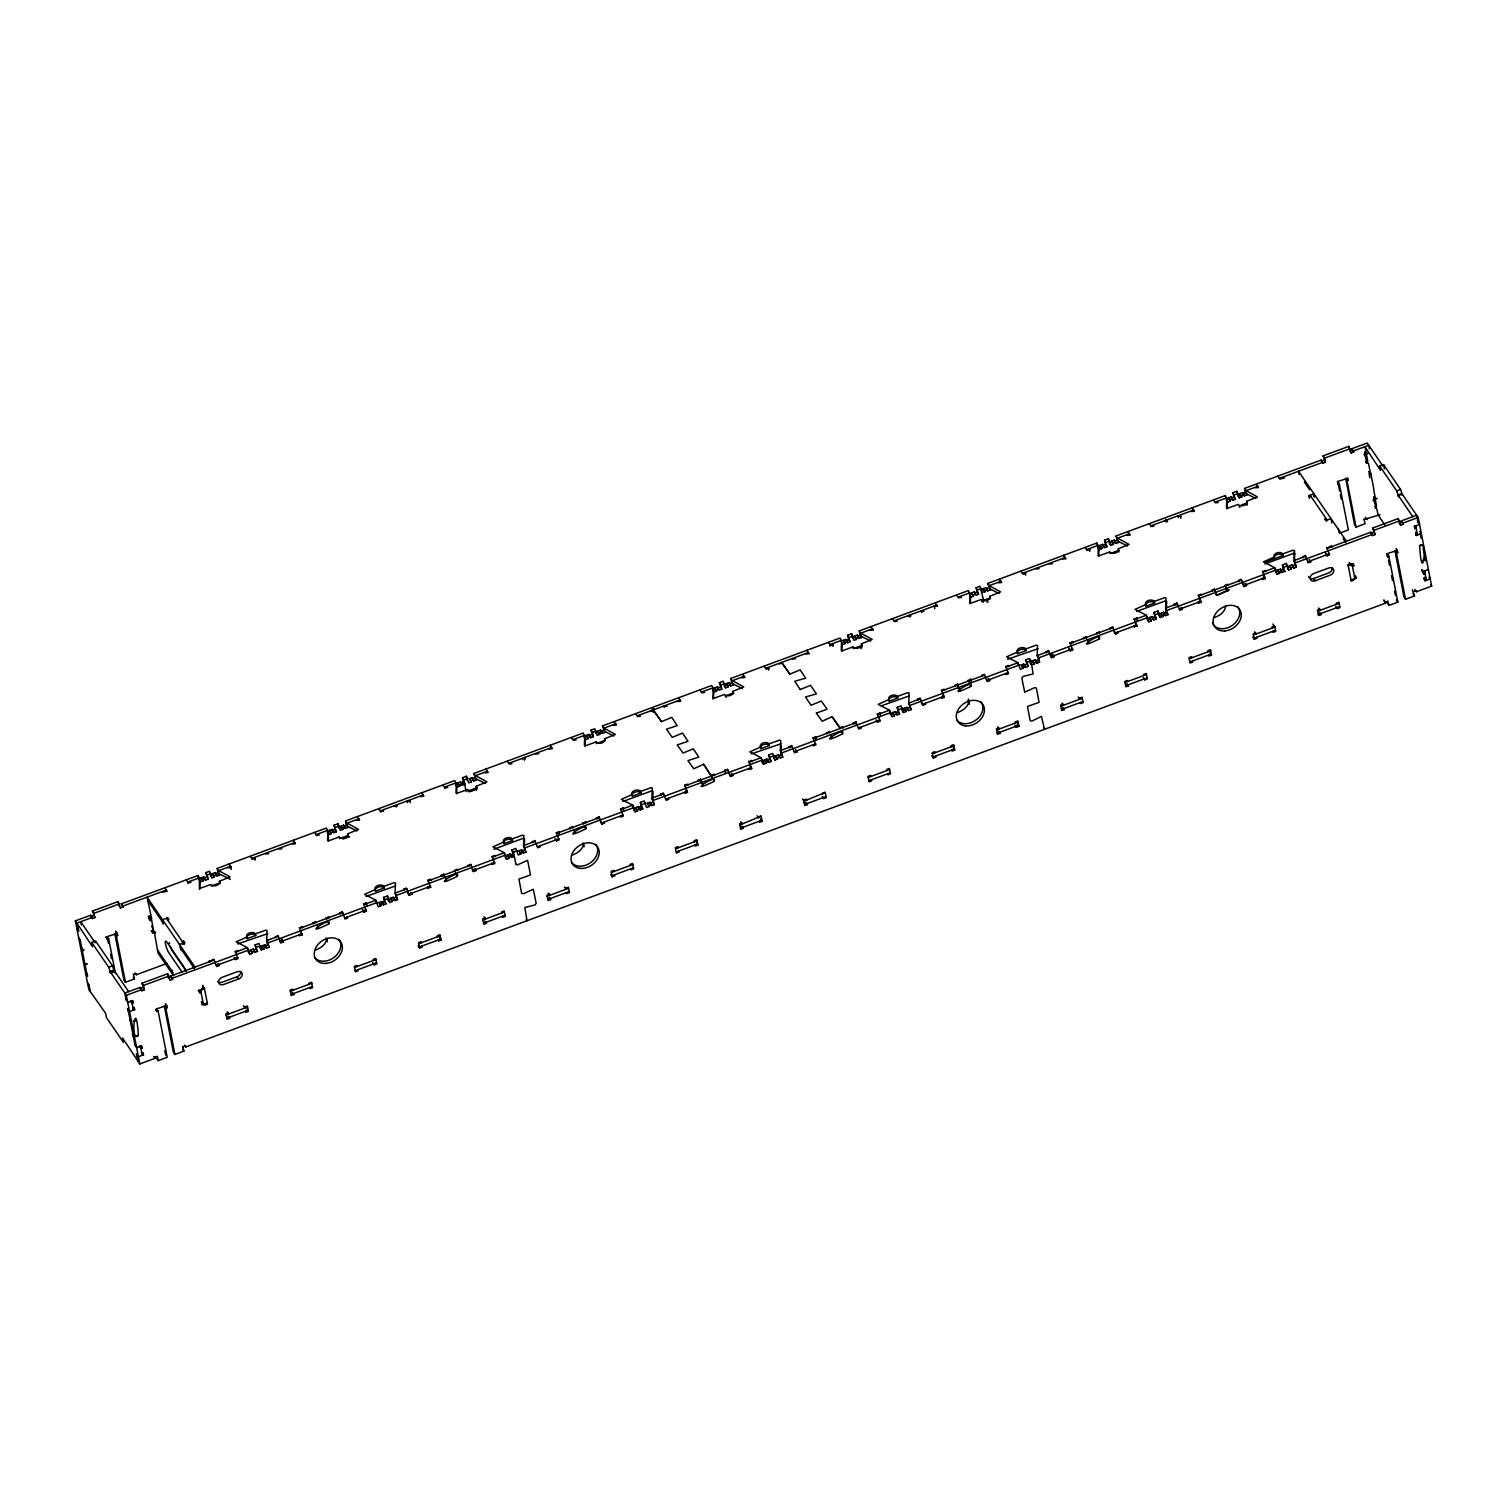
<?xml version="1.0" encoding="UTF-8"?>
<svg xmlns="http://www.w3.org/2000/svg" width="1507" height="1507" viewBox="0 0 1507 1507"><rect width="100%" height="100%" fill="white"/><g stroke="black" fill="none" stroke-linecap="round" stroke-linejoin="round"><path stroke-width="1.5" d="M138.343 1035.422C129.753 1044.596 135.781 992.661 138.343 1035.422L136.421 1036.138M524.342 760.225L524.832 757.418L525.453 758.718M1419.651 545.986C1428.222 536.812 1422.212 588.747 1419.651 545.986L1421.195 544.724M199.357 889.13L199.508 877.752L197.982 875.529L121.37 903.861L123.103 907.176L120.277 907.76M199.753 889.13L200.148 881.011M267.342 943.834L267.53 939.935M328.187 841.32L328.564 833.503M456.602 793.812L456.979 786.014M524.455 842.978L524.511 838.683L522.759 838.476L493.882 849.27M585.017 746.323L585.394 738.505M652.588 801.328L653.058 791.589L651.853 790.836L622.843 801.46M713.018 699.154L713.169 687.757L711.643 685.534L602.48 725.903L604.872 732.477L602.291 733.419L600.558 730.104L597.996 731.065L599.729 734.38L597.168 735.322L594.775 728.748L590.932 730.179L593.306 736.753L590.744 737.695L588.992 734.38L586.43 735.322L588.182 738.656L585.601 739.598L584.076 737.356L586.637 736.414M713.451 698.325L713.809 691.016M781.003 753.839L781.38 746.04M841.848 651.325L842.225 643.527M970.244 603.817L970.64 596.019M1098.66 556.328L1099.055 548.529M1166.248 611.352L1166.719 601.594L1165.495 600.86L1136.504 611.465M1227.075 508.82L1227.47 501.021M1294.343 550.451L1294.023 560.604L1296.397 567.159L1293.835 568.12L1292.083 564.805L1289.521 565.747L1291.254 569.062L1288.692 570.023L1287.166 567.781L1289.728 566.839M1294.664 563.844L1294.494 550.846M526.207 919.628L526.979 920.739L524.85 907.478L534.91 904.991L536.191 903.371L533.29 889.243L523.287 893.783L521.592 893.255L518.935 879.071L530.483 874.964L527.62 860.346L517.071 865.056L515.526 863.794M1043.711 728.201L1044.483 729.331L1041.469 716.39L1031.862 721.175L1030.148 720.647L1027.491 706.463L1039.058 702.356L1036.402 688.153L1034.706 687.625L1024.703 692.165L1021.803 678.056L1023.083 676.436L1033.124 673.93L1031.014 660.669L1029.488 658.446L1025.627 659.859L1028.019 666.433L1025.438 667.394L1023.705 664.06L1021.143 665.02L1022.876 668.336L1020.314 669.278L1017.922 662.722L1006.638 656.864L1017.338 652.06A4.653 2.863 -11.1 0 1 1019.919 647.991A4.653 2.863 -11.1 0 1 1025.89 648.895L1036.439 645.09M396.096 807.036L396.416 804.926L397.038 806.207M652.927 712.039L653.247 709.929L661.46 721.627L671.764 717.37L677.227 725.658L666.433 729.181L672.235 737.356L682.52 733.08L688.002 741.369L677.208 744.891L683.01 753.067L693.295 748.809L698.758 757.079L687.964 760.621L693.766 768.777L703.656 764.219L711.681 776.802M909.757 617.041L910.077 614.931L910.68 616.212M1166.588 522.062L1166.908 519.934L1167.511 521.234M1370.654 472.821L1373.781 488.795M1007.524 659.275L1038.153 648.688M328.809 923.904C333.405 914.674 297.727 939.125 328.809 923.904L328.488 922.265M457.224 876.396C461.82 867.184 426.142 891.635 457.224 876.396L455.754 873.099M585.62 828.907C590.235 819.676 554.557 844.127 585.62 828.907L585.319 827.268M714.035 781.398C718.651 772.187 682.972 796.638 714.035 781.398L713.715 779.778M842.451 733.909C847.066 724.679 811.388 749.149 842.451 733.909L842.13 732.289M970.866 686.401C975.481 677.189 939.803 701.64 970.866 686.401L969.397 683.104M1099.281 638.911C1103.896 629.681 1068.218 654.151 1099.281 638.911L1098.961 637.291M469.864 791.778L477.229 787.878M154.543 1056.859L154.995 1058.328L139.812 1063.942L122.594 1038.059L123.442 1042.392L106.451 1017.583L105.603 1013.25L88.819 989.534L75.35 920.89L90.552 915.258L92.285 918.573L94.847 917.631L92.473 911.057L118.149 901.563L120.541 908.137M1322.656 463.026L1325.482 462.442L1323.108 455.868L1348.784 446.373L1351.176 452.948L1353.738 451.987L1352.005 448.672L1367.188 443.058L1383.162 466.379M92.473 911.057L93.999 913.299L119.693 903.786M1323.108 455.868L1324.634 458.109L1350.329 448.615M204.217 878.336L205.498 880.182L208.06 879.24L205.687 872.666L209.548 871.253L211.922 877.809L214.484 876.867L212.751 873.551L215.313 872.591L217.065 875.925L219.626 874.964L217.253 868.39L326.397 828.021L328.771 834.595L331.352 833.635L329.6 830.319L332.18 829.377L333.914 832.693L336.475 831.751L334.102 825.177L337.964 823.745L340.337 830.319L342.899 829.377L341.166 826.043L343.728 825.101L345.48 828.417L348.042 827.475L345.668 820.901L454.813 780.532L457.186 787.087L459.767 786.145L458.015 782.83L460.596 781.888L462.329 785.204L464.891 784.243L463.365 782.02L460.803 782.962L460.596 781.888M463.723 783.81L462.517 777.669L466.36 776.256L468.752 782.811L471.314 781.869L469.581 778.554L472.143 777.612L473.895 780.927L476.457 779.967L474.083 773.411L583.228 733.024L585.601 739.598M715.053 688.925L712.491 689.867L714.017 692.109L716.597 691.148L714.845 687.832L717.407 686.891L719.159 690.206L721.721 689.245L719.348 682.69L723.19 681.258L725.583 687.832L728.145 686.872L726.412 683.556L728.974 682.614L730.707 685.93L733.287 684.969L730.895 678.414L840.058 638.026L842.432 644.6L844.994 643.659L843.261 640.343L845.823 639.382L847.574 642.698L850.136 641.756L847.763 635.182L851.606 633.75L853.998 640.324L856.56 639.382L854.808 636.067L857.389 635.106L859.122 638.422L861.703 637.48L859.31 630.906L968.474 590.537L970.847 597.111L973.409 596.15L971.676 592.835L974.238 591.893L975.99 595.208L978.552 594.248L976.178 587.692L980.021 586.261L983.581 600.2M981.905 592.081L984.975 591.874L983.223 588.559L985.804 587.617L987.537 590.932L990.118 589.972L987.725 583.416L1096.889 543.029L1099.262 549.603L1101.824 548.661L1100.091 545.346L1102.653 544.385L1104.405 547.7L1106.967 546.758L1104.593 540.184L1108.436 538.771L1110.81 545.327L1113.39 544.385L1111.639 541.07L1114.219 540.109L1115.952 543.424L1118.533 542.482L1116.141 535.908L1225.304 495.539L1227.678 502.114L1230.239 501.153L1228.506 497.837L1231.068 496.896L1232.82 500.211L1235.382 499.25L1233.009 492.695L1236.851 491.263L1239.225 497.837L1241.806 496.877L1240.054 493.561L1242.635 492.619L1244.368 495.935L1246.929 494.974L1244.556 488.419L1321.187 460.068L1322.92 463.384M90.759 916.35L93.321 915.389M1321.187 460.068L1321.394 461.161L1323.956 460.2M1353.738 451.987L1352.212 449.764L1349.65 450.706L1351.176 452.948M652.041 709.326L653.812 708.667M92.285 918.573L92.078 917.499L76.876 923.113L78.289 930.346M121.37 903.861L122.896 906.103L166.335 890.034M205.687 872.666L207.213 874.908L211.074 873.476M294.75 842.526L251.952 858.368L252.159 859.442M335.628 827.4L339.489 825.987M358.967 818.772L347.194 823.123L358.515 829.396L347.797 833.785A4.653 2.863 -11.1 0 1 345.216 837.854A4.653 2.863 -11.1 0 1 339.226 836.969L328.677 840.755M423.166 795.037L380.367 810.86L380.574 811.953M462.517 777.669L464.043 779.91L467.905 778.479M487.383 771.283L475.609 775.634L486.931 781.907L476.193 786.296A4.653 2.863 -11.1 0 1 473.612 790.365A4.653 2.863 -11.1 0 1 467.641 789.461L457.092 793.247M508.782 763.371L551.581 747.529M572.98 739.617L584.754 735.265L584.415 745.419M590.932 730.179L592.458 732.421L596.32 730.989M615.798 723.774L604.024 728.145L602.48 725.903M637.197 715.863L679.996 700.039M701.395 692.109L713.169 687.757L714.017 692.109M719.348 682.69L720.873 684.913L724.735 683.481M744.194 676.285L732.44 680.637L743.761 686.909L733.024 691.299A4.653 2.863 -11.1 0 1 730.443 695.367A4.653 2.863 -11.1 0 1 724.471 694.463L713.904 698.268M765.613 668.373L808.411 652.531M849.289 637.423L853.132 635.992M872.61 628.796L860.855 633.147L872.176 639.42L861.439 643.809A4.653 2.863 -11.1 0 1 858.858 647.859A4.653 2.863 -11.1 0 1 852.887 646.974L842.319 650.76M894.028 620.865L936.827 605.042M958.226 597.13L969.999 592.76L969.66 602.913M977.704 589.915L981.547 588.502M1001.025 581.288L989.251 585.639L987.725 583.416M1022.424 573.376L1065.242 557.533M1086.641 549.622L1098.415 545.27L1098.076 555.424M1106.119 542.426L1109.962 540.994M1129.44 533.798L1117.667 538.15L1129.007 544.423L1118.269 548.812A4.653 2.863 -11.1 0 1 1115.689 552.862A4.653 2.863 -11.1 0 1 1109.717 551.976L1099.149 555.763M1150.839 525.868L1193.657 510.044M1215.056 502.132L1226.83 497.781L1226.491 507.934M1234.534 494.918L1238.377 493.505M1257.855 486.29L1246.082 490.642L1257.422 496.914L1246.685 501.304A4.653 2.863 -11.1 0 1 1244.104 505.372A4.653 2.863 -11.1 0 1 1238.132 504.468L1227.565 508.273M1279.255 478.378L1322.713 462.31M1353.531 450.913L1368.714 445.281L1369.43 448.898M200.111 881.727L202.936 881.143L201.184 877.827L203.765 876.867L205.498 880.182M161.739 892.314L166.976 891.428M186.209 879.881L188.262 882.857L190.918 882.443M228.084 867.768L231.155 867.561M250.539 856.786L252.46 859.103L255.135 858.689M265.533 853.923L268.623 853.716M278.814 849.006L281.884 848.799M292.301 844.014L295.372 843.807M314.624 832.373L316.658 835.349L319.333 834.953M356.5 820.279L359.57 820.072M378.954 809.278L380.875 811.614L383.55 811.199M393.949 806.415L396.925 805.661M407.436 802.591L407.116 800.971L410.3 801.31M420.698 796.525L423.787 796.318M443.171 785.524L445.074 787.86L447.749 787.445M484.915 772.771L487.985 772.564M507.256 761.129L509.291 764.106L511.966 763.71M522.364 758.925L525.34 758.172M535.644 754.009L538.715 753.801M549.113 749.017L552.202 748.809M571.586 738.034L573.489 740.351L576.164 739.956M613.33 725.281L616.401 725.074M635.653 713.64L637.706 716.616L640.381 716.202M650.779 711.417L653.755 710.682L661.46 721.646M664.267 707.593L663.947 705.973L667.13 706.312M677.528 701.527L680.618 701.32M699.87 689.886L701.904 692.862L704.579 692.448M741.745 677.773L744.816 677.566M764.068 666.132L766.121 669.108L768.796 668.712M779.194 663.928L782.171 663.174L789.875 674.138L800.179 669.88L805.642 678.15L794.773 681.277L800.236 689.547M792.456 659.011L795.545 658.804M805.944 654.019L809.033 653.831M828.285 642.396L830.319 645.373L832.994 644.958M870.161 630.284L873.231 630.077M892.483 618.642L894.536 621.619L897.211 621.204M907.61 616.42L910.586 615.685M921.813 612.596L920.777 610.975L923.961 611.315M934.792 608.696L934.265 605.984L937.448 606.323M956.832 595.548L958.735 597.865L961.409 597.45M998.576 582.776L1001.646 582.569M1020.898 571.134L1022.952 574.11L1025.627 573.715M1036.025 568.93L1039.095 568.723M1049.286 564.014L1052.376 563.806M1062.774 559.04L1065.845 558.833M1085.115 547.399L1087.15 550.375L1089.825 549.961M1126.991 535.286L1130.062 535.079M1149.314 523.645L1151.348 526.621L1154.023 526.207M1164.44 521.422L1167.416 520.687M1178.644 517.598L1177.607 515.978L1180.791 516.317M1191.189 511.532L1194.26 511.325M1213.644 500.55L1215.565 502.867L1218.24 502.471M1255.388 487.778L1258.477 487.571M1277.729 476.137L1279.763 479.113L1284.586 477.926M206.534 877.017L203.972 877.959L203.765 876.867M214.484 876.867L212.958 874.625L210.396 875.586L211.922 877.809M215.313 872.591L215.52 873.683L218.101 872.741L219.626 874.964M327.245 832.354L329.826 831.412L331.352 833.635M332.18 829.377L332.388 830.451L334.95 829.509L336.475 831.751M342.899 829.377L341.373 827.136L338.811 828.078L337.964 823.745M343.728 825.101L343.935 826.194L346.516 825.233L348.042 827.475M455.66 784.864L458.222 783.904L459.767 786.145M472.143 777.612L472.35 778.686L474.931 777.744L476.457 779.967M589.218 735.473L591.78 734.512M595.642 733.099L598.204 732.138M600.766 731.196L603.346 730.236M720.195 687.022L717.633 687.964L717.407 686.891M728.145 686.872L726.619 684.649L724.057 685.591L725.583 687.832M728.974 682.614L729.181 683.688L731.762 682.746L733.287 684.969M845.823 639.382L846.049 640.475L848.611 639.514L850.136 641.756M856.56 639.382L855.034 637.141L852.453 638.101L851.606 633.75M861.703 637.48L860.158 635.238L857.596 636.199L857.389 635.106M969.321 594.869L971.883 593.928L973.409 596.15M978.552 594.248L977.026 592.025L974.464 592.967L974.238 591.893M981.509 590.367L983.449 589.651M986.011 588.691L988.573 587.749M1101.824 548.661L1100.298 546.419L1097.736 547.38L1099.262 549.603M1102.653 544.385L1102.86 545.477L1105.441 544.517L1106.967 546.758M1113.39 544.385L1111.865 542.143L1109.284 543.104L1110.81 545.327M1114.219 540.109L1114.427 541.201L1116.988 540.241L1118.533 542.482M1230.239 501.153L1228.714 498.93L1226.152 499.872L1227.678 502.114M1231.068 496.896L1231.276 497.969L1233.856 497.027L1235.382 499.25M1241.806 496.877L1240.28 494.654L1237.699 495.596L1239.225 497.837M1242.635 492.619L1242.842 493.693L1245.404 492.751L1246.929 494.974M201.184 877.827L202.729 880.05L205.291 879.108M214.277 875.774L216.838 874.832M331.126 832.561L333.706 831.6M342.692 828.285L345.254 827.343M459.541 785.053L462.122 784.111M471.107 780.796L473.669 779.835M586.43 735.322L587.956 737.563L590.537 736.622L590.744 737.695M597.996 731.065L599.522 733.287L602.084 732.345L602.291 733.419M714.845 687.832L716.371 690.074L718.952 689.113M727.938 685.798L730.499 684.837M844.787 642.566L847.367 641.624M856.353 638.29L858.915 637.348M973.202 595.077L975.764 594.116M983.223 588.559L984.768 590.801L987.33 589.84L987.537 590.932M1101.617 547.568L1104.179 546.627M1113.183 543.292L1115.745 542.35M1230.032 500.079L1232.594 499.118M1241.58 495.803L1244.16 494.842M1364.212 454.229L1366.717 456.112L1367.64 460.803L1366.096 460.916M1368.431 453.155L1364.739 454.04M1366.717 456.112L1365.436 456.583L1364.155 454.718M200.261 888.245L210.81 884.458A4.653 2.863 -11.1 0 0 216.801 885.363A4.653 2.863 -11.1 0 0 219.382 881.294L230.1 876.904L218.779 870.632L230.552 866.28L231.193 869.52M585.488 745.758L596.056 741.971A4.653 2.863 -11.1 0 0 602.028 742.857A4.653 2.863 -11.1 0 0 604.608 738.807L615.346 734.399L604.024 728.145L604.872 732.477M970.734 603.271L981.302 599.466A4.653 2.863 -11.1 0 0 987.273 600.37A4.653 2.863 -11.1 0 0 989.854 596.301L1000.591 591.912L989.251 585.639L990.118 589.972M211.131 886.078L219.702 882.914L219.382 881.294M347.797 833.785L348.098 835.424L339.546 838.589L339.226 836.969M476.193 786.296L476.513 787.916L467.961 791.081A4.653 2.863 -11.1 0 0 468.62 791.721M725.413 695.857L733.344 692.919L733.024 691.299M861.439 643.809L861.759 645.429L853.207 648.594L852.887 646.974M989.854 596.301L990.174 597.921L981.622 601.105A4.653 2.863 -11.1 0 0 983.223 602.178M1118.269 548.812L1118.59 550.432L1110.037 553.596L1109.717 551.976M1241.297 505.052L1247.005 502.942L1246.685 501.304M343.05 839.022L349.586 836.611M148.345 916.162L148.76 918.328L150.041 917.857L151.585 920.099L153.563 930.215L152.282 930.686L152.697 932.852L155.278 931.91L155.485 932.984M91.701 942.44L95.563 941.008L112.554 965.817L114.419 971.638L110.576 973.07L108.711 967.249L91.701 942.44L92.567 946.773L75.35 920.89M105.848 937.109L107.129 936.638L108.674 938.88L115.474 973.56M114.833 933.794L116.133 933.323L117.659 935.546L116.378 936.017L114.833 933.794L123.913 980.04L125.439 982.263L134.424 978.947L133.332 974.238M148.76 918.328L150.304 920.57L151.585 920.099M1363.967 519.048L1365.059 523.758L1356.074 527.092L1354.548 524.85L1345.789 478.491M1379.696 466.04L1383.558 464.608L1400.549 489.417L1402.414 495.238L1402.207 494.145L1398.345 495.577L1398.571 496.67L1396.688 490.83L1379.696 466.04L1380.544 470.372L1364.871 446.712L1366.792 454.681L1364.758 451.704L1366.529 460.746L1368.563 463.723L1370.692 474.554L1368.657 471.578M106.696 936.808L117.226 933.379L117.659 935.546M1337.331 481.618L1347.861 478.19L1348.294 480.356L1346.994 480.827L1345.468 478.604M106.112 937.486L107.374 939.351L108.674 938.88M1337.764 483.785L1339.29 483.69L1348.369 529.937L1341.173 532.593M168.803 919.854L167.673 917.82L162.549 919.722L163.396 924.055L162.172 921.493M1309.376 498.44L1308.848 495.728L1313.991 493.825L1314.631 497.084M84.128 949.504L82.697 950.955L81.774 948.054M168.709 919.308L167.522 920.325M1308.848 495.728L1311.26 497.272M85.032 964.668L86.954 963.896L85.032 964.668L85.466 966.835M108.711 967.249L112.554 965.817M1396.688 490.83L1400.549 489.417M1377.285 498.308L1373.612 499.213M184.777 943.175L183.666 941.14L182.366 941.611L182.912 944.324M1324.936 519.576L1326.122 518.559L1326.65 521.271M1374.949 506.069L1376.494 505.975L1375.571 501.266L1374.29 501.737L1373.009 499.891M184.683 942.629L179.54 944.531L181.405 950.352L181.198 949.259M1324.823 519.048L1325.859 520.537L1330.982 518.634L1331.83 522.967M109.559 971.582L113.402 970.15M1397.554 495.181L1401.397 493.75M110.576 973.07L110.369 971.977L114.212 970.546L128.66 991.644M133.577 974.615L136.157 973.654L136.365 974.746L166.976 963.425M1364.212 519.425L1380.016 514.735M265.967 930.083L255.399 933.869A4.653 2.863 -11.1 0 0 249.427 932.984A4.653 2.863 -11.1 0 0 246.847 937.034L236.147 941.856L247.449 947.696L249.823 954.27L252.385 953.328L250.652 950.013L253.214 949.052L254.966 952.367L257.527 951.426L255.154 944.851L258.997 943.42L261.389 949.994L263.951 949.052L262.199 945.737L264.78 944.776L266.513 948.091L269.094 947.149L266.701 940.575L267.04 930.422M394.382 882.593L383.814 886.38A4.653 2.863 -11.1 0 0 377.843 885.476A4.653 2.863 -11.1 0 0 375.262 889.544L364.562 894.348L375.865 900.206L378.238 906.781L380.8 905.82L379.067 902.505L381.629 901.563L383.381 904.878L385.943 903.917L383.569 897.362L387.412 895.93L389.804 902.505L392.366 901.544L390.614 898.229L393.195 897.287L394.928 900.602L397.509 899.641L395.117 893.086L395.456 882.932M522.797 835.085L512.229 838.872A4.653 2.863 -11.1 0 0 506.258 837.986A4.653 2.863 -11.1 0 0 503.677 842.055L492.977 846.859L504.28 852.717L506.653 859.273L509.215 858.331L507.482 855.015L510.044 854.055L511.796 857.37L514.358 856.428L512.832 854.186L510.251 855.147L510.044 854.055M651.212 787.596L640.645 791.382A4.653 2.863 -11.1 0 0 634.673 790.478A4.653 2.863 -11.1 0 0 632.092 794.547L621.393 799.35L632.695 805.209L635.069 811.783L637.631 810.823L635.897 807.507L638.459 806.565L640.211 809.881L642.773 808.92L640.4 802.364L644.243 800.933L646.616 807.507L649.197 806.546L647.445 803.231L650.026 802.289L651.759 805.605L654.321 804.663L651.947 798.088L652.286 787.935M779.628 740.088L769.06 743.893A4.653 2.863 -11.1 0 0 763.088 743.008A4.653 2.863 -11.1 0 0 760.508 747.058L749.808 751.861L761.092 757.72L763.484 764.275L766.046 763.333L764.313 760.018L766.875 759.057L768.608 762.372L771.188 761.431L768.796 754.856L772.658 753.443L775.031 759.999L777.612 759.057L775.86 755.742L778.441 754.781L780.174 758.115L782.736 757.154L780.362 750.58L780.701 740.427M908.043 692.598L897.475 696.385A4.653 2.863 -11.1 0 0 891.504 695.499A4.653 2.863 -11.1 0 0 888.923 699.549L878.223 704.372L889.507 710.211L891.899 716.786L894.461 715.825L892.728 712.51L895.29 711.568L897.023 714.883L899.604 713.941L897.211 707.367L901.073 705.935L903.447 712.51L906.027 711.549L904.275 708.233L906.837 707.292L908.589 710.607L911.151 709.665L908.778 703.091L909.117 692.937M1164.854 597.601L1154.305 601.387A4.653 2.863 -11.1 0 0 1148.315 600.502A4.653 2.863 -11.1 0 0 1145.734 604.552L1135.035 609.374L1146.337 615.214L1148.73 621.788L1151.291 620.846L1149.54 617.512L1152.12 616.57L1153.853 619.886L1156.434 618.944L1154.042 612.369L1157.903 610.938L1160.277 617.512L1162.839 616.57L1161.106 613.255L1163.668 612.294L1165.42 615.61L1167.982 614.668L1165.608 608.093L1165.928 597.94M1293.27 550.093L1282.721 553.898A4.653 2.863 -11.1 0 0 1276.73 552.994A4.653 2.863 -11.1 0 0 1274.15 557.063L1263.45 561.866L1274.752 567.725L1277.145 574.28L1279.707 573.338L1277.955 570.023L1280.536 569.081L1282.269 572.396L1284.849 571.436L1282.457 564.88L1286.319 563.448L1288.692 570.023M246.847 937.034L247.167 938.673L255.719 935.508L255.399 933.869M375.262 889.544L375.582 891.164L384.134 888L383.814 886.38M503.677 842.055L503.997 843.675L512.55 840.51L512.229 838.872M632.092 794.547L632.413 796.167L640.965 793.002L640.645 791.382M760.508 747.058L760.828 748.678L769.38 745.513L769.06 743.893M888.923 699.549L889.243 701.188L897.795 698.005L897.475 696.385M1017.338 652.06L1017.639 653.68L1026.21 650.515L1025.89 648.895M1145.734 604.552L1146.055 606.191L1154.626 603.026L1154.305 601.387M1264.58 562.337L1283.041 555.518L1282.721 553.898M237.597 943.947L267.681 933.681M366.013 896.458L395.644 885.909M751.258 753.952L781.342 743.686M881.84 705.653L909.305 695.914M1264.9 563.976L1293.251 553.483L1295.135 554.086M126.23 1000.29L124.817 993.056L140 987.443L141.752 990.758L144.314 989.816L141.941 983.242L167.616 973.748L169.99 980.303L172.57 979.362L170.818 976.046L214.277 959.978M1327.196 548.322L1370.635 532.254L1372.387 535.569L1374.949 534.627L1372.576 528.053L1398.251 518.559L1400.625 525.114L1403.205 524.172L1401.453 520.857L1416.655 515.243L1418.068 522.458M209.153 961.523L213.768 959.224L216.65 966.533L219.212 965.591L218.76 964.141M235.262 951.859L237.729 950.371L238.351 951.652M275.498 936.977L277.966 935.489L280.867 942.798L283.429 941.837L281.941 938.899M299.479 928.105L301.946 926.617L302.549 927.898M312.966 923.113L315.415 921.625L316.037 922.906M326.228 918.215L328.696 916.727L329.298 918.008M339.715 913.223L342.183 911.735L345.065 919.044L347.627 918.102L347.175 916.633M363.677 904.351L366.144 902.863L366.766 904.143M403.914 889.469L406.381 887.981L409.264 895.29L411.844 894.348L411.373 892.898M427.894 880.615L430.362 879.108L430.964 880.408M441.381 875.624L443.83 874.135L444.659 876.509M454.643 870.707L457.111 869.219L457.714 870.5M468.131 865.734L470.58 864.227L473.481 871.555L476.042 870.594L475.572 869.143M492.092 856.861L494.56 855.373L495.181 856.654M532.329 841.98L534.797 840.492L537.679 847.801L540.26 846.84L540.033 845.766M556.309 833.107L558.758 831.619L559.38 832.9M569.797 828.115L572.246 826.627L572.867 827.927M583.058 823.218L585.526 821.729L586.129 823.01M596.546 818.226L598.995 816.737L601.896 824.046L604.458 823.105L604.25 822.012M620.507 809.353L622.975 807.865L623.597 809.165M660.744 794.472L663.212 792.983L666.094 800.292L668.675 799.35L668.449 798.258M684.724 785.618L687.173 784.13L687.795 785.411M698.193 780.626L700.661 779.138L701.49 781.511M711.361 775.182L713.941 774.221L714.544 775.521M725.376 772.903L724.848 770.19L727.41 769.229L730.311 776.557L732.873 775.596L732.666 774.523M748.922 761.864L751.39 760.376L752.012 761.657M789.159 746.982L791.627 745.494L794.509 752.803L797.09 751.861L796.864 750.769M813.14 738.11L815.588 736.622L816.21 737.903M826.608 733.137L829.076 731.63L829.698 732.929M816.38 713.112L822.182 721.288L832.071 716.71L839.776 727.674L842.338 726.732L842.959 728.013M853.376 723.228L855.825 721.74L858.726 729.049L861.288 728.107L861.081 727.014M877.338 714.375L879.805 712.868L880.408 714.167M917.575 699.493L920.042 697.986L922.924 705.295L925.505 704.353L925.279 703.279M941.555 690.62L944.004 689.132L944.625 690.413M955.024 685.628L957.491 684.14L958.32 686.514M968.304 680.731L970.753 679.224L971.375 680.524M981.792 675.739L984.241 674.251L987.142 681.56L989.703 680.599L989.496 679.525M1005.753 666.866L1008.221 665.378L1008.823 666.659M1045.99 651.985L1048.458 650.497L1051.34 657.805L1053.902 656.864L1052.413 653.906M1069.951 643.112L1072.419 641.624L1073.041 642.905M1083.439 638.139L1085.907 636.632L1086.735 639.006M1096.719 633.223L1099.168 631.734L1099.79 633.015M1110.188 628.231L1112.656 626.742L1115.557 634.051L1118.119 633.11L1117.648 631.659M1134.168 619.377L1136.636 617.87L1137.239 619.17M1174.405 604.495L1176.873 602.988L1179.755 610.316L1182.317 609.355L1181.865 607.905M1198.366 595.623L1200.834 594.135L1201.456 595.416M1211.854 590.631L1214.322 589.143L1215.151 591.516M1225.134 585.733L1227.583 584.226L1228.205 585.526M1238.603 580.741L1241.071 579.253L1243.953 586.562L1246.534 585.601L1246.063 584.151M1262.583 571.869L1265.051 570.381L1265.654 571.662M1302.82 556.987L1305.288 555.499L1308.17 562.808L1310.732 561.866L1310.261 560.397M1326.8 548.228L1331.397 545.835L1332 547.135M141.941 983.242L143.466 985.465L169.142 975.971M1372.576 528.053L1374.101 530.294L1399.777 520.782M235.676 952.066L247.449 947.696L247.657 948.788M278.475 936.224L266.701 940.575L269.094 947.149M299.874 928.312L342.692 912.47M364.091 904.558L375.865 900.206L376.505 903.465M406.89 888.734L395.117 893.086L397.509 899.641M428.289 880.804L471.107 864.98M492.506 857.069L504.28 852.717L504.694 854.883M513.19 855.995L511.984 849.854L515.827 848.441L518.201 854.996L520.782 854.055L519.03 850.739L521.61 849.778L523.343 853.094L525.905 852.152L523.532 845.578L523.871 835.424M535.305 841.226L523.532 845.578L525.905 852.152M556.705 833.314L599.503 817.472M620.922 809.56L632.695 805.209L633.11 807.375M663.72 793.737L651.947 798.088L654.321 804.663M685.12 785.806L727.919 769.983M749.337 762.071L761.092 757.72L761.318 758.793M792.136 746.229L780.362 750.58L782.736 757.154M813.535 738.317L856.334 722.493M877.733 714.563L889.507 710.211L890.373 714.544L892.935 713.602L894.461 715.825M920.551 698.739L908.778 703.091L911.151 709.665M941.95 690.828L984.749 674.985M1006.149 667.074L1017.922 662.722L1018.355 664.888M1048.966 651.231L1037.193 655.602L1039.566 662.157L1037.004 663.118L1035.252 659.802L1032.691 660.744L1034.442 664.06L1031.617 664.644M1070.366 643.319L1113.164 627.496M1134.564 619.565L1146.337 615.214L1146.77 617.38M1198.781 595.83L1241.58 579.988L1241.787 581.08M1262.979 572.076L1274.752 567.725L1275.186 569.891M1305.797 556.234L1294.023 560.604L1296.397 567.159M140.226 988.535L142.788 987.575M167.616 973.748L168.464 978.081L171.044 977.12L172.57 979.362M1370.843 533.346L1373.423 532.385M1403.205 524.172L1401.661 521.949L1399.099 522.891L1400.625 525.114M110.369 971.977L126.343 995.298L141.526 989.685L141.752 990.758M172.363 978.269L248.975 949.937M256.68 947.093L260.523 945.661M268.227 942.817L377.39 902.429M385.095 899.585L388.938 898.172M396.642 895.309L505.806 854.94M511.984 849.854L513.51 852.095L517.353 850.664M525.058 847.819L634.221 807.451M641.925 804.587L645.768 803.174M653.473 800.311L762.636 759.942M770.341 757.098L774.184 755.666M781.888 752.822L891.051 712.453M898.756 709.59L902.599 708.177M910.303 705.314L1019.467 664.945M1025.627 659.859L1027.171 662.1L1031.014 660.669M1037.532 645.448L1037.193 655.602L1038.719 657.824L1147.863 617.456M1155.568 614.592L1159.429 613.179M1167.134 610.335L1276.278 569.947M1283.983 567.103L1287.845 565.671M1295.549 562.827L1372.161 534.495L1372.387 535.569M1402.979 523.08L1418.181 517.466L1431.65 586.11L1416.448 591.742L1414.922 589.501M252.385 953.328L250.859 951.087L248.297 952.047L249.823 954.27M257.527 951.426L256.002 949.184L253.44 950.145L253.214 949.052M263.951 949.052L262.425 946.81L259.844 947.771L261.389 949.994M264.78 944.776L264.987 945.869L267.549 944.908M381.629 901.563L381.855 902.636L384.417 901.695L385.943 903.917M387.412 895.93L388.26 900.263L390.84 899.321L392.366 901.544M393.195 897.287L393.402 898.36L395.964 897.418M505.128 857.05L507.689 856.089L509.215 858.331M521.61 849.778L521.818 850.871L524.379 849.91M637.631 810.823L636.105 808.6L633.543 809.542L635.069 811.783M638.459 806.565L638.667 807.639L641.247 806.697L642.773 808.92M650.026 802.289L650.233 803.363L652.795 802.421M766.046 763.333L764.52 761.092L761.958 762.052L763.484 764.275M766.875 759.057L767.082 760.15L769.663 759.189L771.188 761.431M777.612 759.057L776.067 756.815L773.505 757.776L775.031 759.999M781.21 754.932L778.648 755.874L778.441 754.781M895.29 711.568L895.497 712.641L898.078 711.7L899.604 713.941M906.027 711.549L904.483 709.326L901.921 710.268L903.447 712.51M906.837 707.292L907.063 708.384L909.625 707.423M1023.912 665.152L1026.474 664.21M1032.898 661.837L1030.336 662.779L1031.108 663.89M1035.479 660.876L1038.04 659.934M1050.454 655.338L1052.376 654.622L1053.902 656.864M1151.291 620.846L1149.766 618.605L1147.185 619.547L1148.73 621.788M1152.12 616.57L1152.328 617.663L1154.889 616.702L1156.434 618.944M1157.903 610.938L1158.751 615.289L1161.313 614.329L1162.839 616.57M1163.668 612.294L1163.894 613.387L1166.456 612.426L1167.982 614.668M1243.068 584.094L1243.953 586.562M1279.707 573.338L1278.181 571.115L1275.6 572.057L1277.145 574.28M1280.536 569.081L1280.743 570.155L1283.305 569.213L1284.849 571.436M1292.309 565.878L1294.871 564.937M216.443 965.46L237.842 957.548M252.178 952.236L254.74 951.294M263.744 947.96L266.306 947.018M280.641 941.705L302.04 933.794M344.858 917.951L366.258 910.04M380.593 904.746L383.155 903.786M392.159 900.47L394.721 899.509M409.056 894.216L430.456 886.304M473.273 870.462L494.673 862.55M509.008 857.238L511.57 856.296M520.574 852.962L523.136 852.02M537.472 846.708L558.871 838.796M601.689 822.973L623.088 815.042M637.423 809.749L639.985 808.788M648.971 805.473L651.551 804.512M665.887 799.219L687.286 791.307M730.085 775.465L751.503 767.553M765.839 762.241L768.4 761.299M777.386 757.964L779.967 757.023M794.302 751.71L815.701 743.799M858.5 727.975L879.918 720.045M894.254 714.751L896.816 713.791M905.801 710.475L908.382 709.533M922.717 704.221L944.117 696.309M986.915 680.467L1008.315 672.555M1021.143 665.02L1022.669 667.243L1025.231 666.301L1025.438 667.394M1032.691 660.744L1034.216 662.967L1036.797 662.025L1037.004 663.118M1051.132 656.713L1072.532 648.801M1115.331 632.978L1136.73 625.066M1151.084 619.754L1153.646 618.812M1162.632 615.478L1165.212 614.536M1179.548 609.224L1200.947 601.312M1216.997 595.378C1247.287 580.459 1210.893 600.483 1216.3 593.193M1243.746 585.47L1265.145 577.558M1279.5 572.264L1282.061 571.304M1289.521 565.747L1291.047 567.988L1293.609 567.028L1293.835 568.12M1307.963 561.734L1329.362 553.804M234.207 957.717L235.488 959.582L238.049 958.622L235.167 951.313M299.441 935.451L302.267 934.867L299.366 927.558M362.377 909.851L363.903 912.074L366.465 911.132L363.583 903.823M427.856 887.962L430.682 887.378L427.781 880.069M492.054 864.208L494.88 863.624L491.998 856.315M554.99 838.608L556.516 840.831L559.097 839.889L556.196 832.561M684.611 785.072L687.493 792.381L684.932 793.341L684.724 792.249M748.809 761.318L751.71 768.627L749.149 769.587L748.922 768.495M876.019 719.856L877.564 722.079L880.126 721.137L877.225 713.828M941.442 690.074L944.324 697.383L941.762 698.344L941.555 697.251M1068.651 648.613L1070.177 650.836L1072.739 649.894L1069.857 642.585M1134.131 626.724L1136.956 626.14L1134.055 618.831M1198.329 602.97L1201.154 602.386L1198.272 595.077M1262.546 579.215L1265.371 578.65L1262.47 571.323M1325.482 553.615L1327.008 555.838L1329.57 554.896L1326.687 547.587M133.313 1002.795L131.787 1000.554L130.506 1001.025L132.032 1003.266L133.313 1002.795L132.899 1000.629L127.756 1002.513L125.797 998.124M1414.206 526.226L1419.594 524.7L1418.37 522.91M1414.64 528.392L1416.166 528.279L1414.64 526.056L1414.866 527.224M128.434 1011.498L127.492 1008.579L129.527 1011.555L134.669 1009.652L134.236 1007.486L132.71 1007.599M1415.563 533.082L1416.844 532.611M1415.977 535.249L1421.365 533.723L1419.839 531.5M240.649 971.525A4.653 3.56 -34.4 0 1 237.07 976.724L222.094 982.263A4.653 3.56 -34.4 0 1 217.667 981.453M1308.622 576.503A4.653 3.56 -34.4 0 0 1313.614 578.537L1328.59 572.999A4.653 3.56 -34.4 0 0 1332.169 567.8M1348.2 565.634L1353.343 563.731L1353.776 565.897L1352.476 566.368L1350.95 564.145L1352.231 563.675L1353.776 565.897M199.753 992.755L201.034 992.265L199.508 990.042L198.227 990.513L199.753 992.755L199.338 990.589L204.462 988.686L202.428 985.71M1394.936 550.79L1396.217 550.319L1397.743 552.542L1396.462 553.012L1394.936 550.79L1404.015 597.036L1405.541 599.259L1414.527 595.943L1412.398 589.746M156.163 1008.993L166.693 1005.565L167.107 1007.731L165.827 1008.202L164.301 1005.979L173.38 1052.225L174.906 1054.448L183.892 1051.132L182.78 1046.423M238.596 978.966L223.62 984.504A4.653 3.56 -34.4 0 1 218.628 982.47A4.653 3.56 -34.4 0 1 222.207 977.271L237.183 971.732A4.653 3.56 -34.4 0 1 242.175 973.767A4.653 3.56 -34.4 0 1 238.596 978.966L237.07 976.724M1315.14 580.779L1330.116 575.222A4.653 3.56 -34.4 0 0 1333.695 570.042A4.653 3.56 -34.4 0 0 1328.703 568.007L1313.727 573.545A4.653 3.56 -34.4 0 0 1310.148 578.745A4.653 3.56 -34.4 0 0 1315.14 580.779L1313.614 578.537M1386.798 553.804L1397.328 550.375L1397.743 552.542M155.56 1009.671L156.841 1011.536L158.122 1011.046L167.202 1057.292L158.216 1060.627L156.671 1058.385M1387.212 555.97L1388.757 555.876L1397.837 602.122L1388.851 605.437L1387.099 602.122M135.517 1020.974L133.2 1021.124M201.75 1002.871L203.031 1002.4M1354.473 576.503L1355.754 576.013L1356.187 578.179L1351.044 580.082M207.307 1003.135L202.164 1005.037L201.411 1001.59L203.445 1004.566L200.619 990.099M133.426 1034.386L132.446 1033.877L133.388 1036.778M1422.476 560.434L1424.416 559.737M1422.212 571.699L1423.512 571.21L1425.038 573.451L1423.757 573.922L1421.798 569.533L1423.757 573.922M142.185 1047.949L140.66 1045.726L139.36 1046.197L140.904 1048.42L142.185 1047.949L141.752 1045.783L136.61 1047.685L134.669 1043.277M1423.324 571.756L1428.146 569.42M226.144 1014.964L247.544 1007.034M290.361 991.21L311.761 983.299M354.559 967.456L375.959 959.545M418.776 943.702L440.176 935.79M482.975 919.967L504.374 912.036M547.192 896.213L568.591 888.301M611.39 872.459L632.789 864.547M675.607 848.724L697.006 840.793M739.824 824.969L760.715 816.304M802.496 798.974L804.022 801.215L824.913 792.55M868.22 777.461L889.62 769.55M932.419 753.726L953.837 745.795M996.636 729.972L1018.035 722.06M1060.834 706.218L1082.233 698.306M1125.051 682.464L1146.45 674.552M1189.249 658.729L1210.648 650.817M1253.466 634.974L1274.865 627.063L1272.831 624.086M1317.664 611.22L1339.064 603.309M226.785 1018.205L248.184 1010.293M291.002 994.469L312.401 986.539M355.2 970.715L376.599 962.803M419.417 946.961L440.816 939.049M483.615 923.207L505.015 915.295M547.813 899.472L569.232 891.541M612.03 875.718L633.43 867.806M676.229 851.964L697.647 844.052M740.464 828.21L761.864 820.298M826.062 796.544L804.663 804.455L804.022 801.215M868.861 780.72L890.26 772.808M933.059 756.966L954.458 749.054M997.276 733.231L1018.675 725.3M1061.474 709.477L1082.874 701.565M1125.691 685.723L1147.091 677.811M1189.89 661.969L1211.289 654.057M1254.107 638.233L1275.506 630.303M1318.305 614.479L1339.704 606.567M229.365 1017.263L229.573 1018.336L226.992 1019.297L225.937 1013.872L228.499 1012.93L228.725 1014.004L227.18 1011.781M243.456 1005.753L244.982 1007.995L244.774 1006.902L247.336 1005.96L248.41 1011.385L245.829 1012.327L245.622 1011.235M293.564 993.509L293.771 994.601L291.209 995.543L290.135 990.118L292.716 989.176L292.923 990.25M372.719 962.596L374.245 964.838L376.825 963.877L375.752 958.452L373.19 959.413L373.397 960.486M418.098 945.812L419.624 948.054L422.186 947.093L421.979 946.019M437.614 936.751L437.388 935.659L439.969 934.717L441.024 940.123L438.462 941.084L438.236 939.991M486.177 922.265L486.403 923.339L483.822 924.3L482.767 918.874L485.329 917.933L485.555 919.006L484.011 916.783M550.394 898.511L550.601 899.604L548.039 900.546L546.966 895.12L549.546 894.178L549.754 895.271L548.228 893.029M610.712 874.569L612.238 876.791L614.818 875.85L614.592 874.757M694.426 841.754L694.218 840.661L696.78 839.719L697.854 845.126L695.292 846.086L695.066 844.994M743.008 827.268L743.234 828.36L740.653 829.302L739.598 823.877L742.16 822.935L742.367 824.009L740.841 821.786M757.117 815.758L758.643 818L758.435 816.907L760.997 815.965L762.052 821.39L759.49 822.332L759.283 821.258M807.225 803.514L807.432 804.606L804.87 805.548L803.796 800.142L806.377 799.181L806.584 800.274M822.163 796.355L823.689 798.578L826.269 797.636L825.196 792.211L822.634 793.172L822.841 794.246M931.74 755.817L933.285 758.059L935.847 757.098L935.64 756.024M951.256 746.756L951.049 745.664L953.611 744.722L954.685 750.147L952.104 751.089L951.897 749.996M999.838 732.27L1000.045 733.363L997.483 734.305L996.428 728.879L998.99 727.938L999.198 729.011L997.672 726.788M1014.795 725.112L1016.321 727.335L1018.883 726.393L1017.828 720.968L1015.247 721.928L1015.473 723.002M1064.055 708.516L1064.262 709.609L1061.682 710.55L1060.627 705.144L1063.188 704.183L1063.415 705.276L1061.87 703.034M1128.253 684.781L1128.46 685.855L1125.899 686.815L1124.844 681.39L1127.406 680.429L1127.613 681.522M1143.21 677.604L1144.736 679.845L1147.298 678.885L1146.243 673.478L1143.662 674.42L1143.888 675.513M1208.087 651.759L1207.879 650.666L1210.441 649.724L1211.515 655.149L1208.934 656.091L1208.727 655.018M1252.788 637.084L1254.314 639.307L1256.876 638.365L1256.668 637.273M1320.867 613.519L1321.093 614.611L1318.512 615.553L1317.457 610.147L1320.019 609.186L1320.245 610.278L1318.7 608.037M1335.824 606.36L1337.349 608.602L1339.93 607.641L1338.856 602.235L1336.295 603.177L1336.502 604.25M1424.85 578.085L1423.569 578.556L1425.095 580.798L1430.237 578.895L1429.013 577.106M137.288 1056.652L136.346 1053.751L138.399 1056.727L143.523 1054.825L143.108 1052.658L141.564 1052.753M1424.416 578.255L1425.697 577.784M154.788 1057.236L157.35 1056.294L158.216 1060.627M183.044 1046.8L185.606 1045.839L185.813 1046.932L1385.63 603.139L1383.897 599.824M1385.423 602.047L1387.985 601.105L1388.851 605.437M1413.679 591.611L1416.241 590.65L1416.448 591.742M1165.646 521.026L1165.683 519.331L1167.209 521.573M958.64 688.134L957.642 687.946M1246.722 493.9L1255.858 498.516M1118.307 541.39L1127.443 546.005M989.892 588.898L999.028 593.494M861.477 636.387L870.613 641.002M733.061 683.895L742.197 688.492M604.665 731.385L613.782 736M476.25 778.893L485.367 783.489M347.834 826.382L356.952 830.997M219.419 873.89L230.364 879.41M800.236 689.547L810.54 685.289L816.417 693.879L805.529 696.988L811.011 705.276L821.296 701L827.098 709.175L816.398 713.112M832.071 716.71L840.284 728.427M781.662 662.44L789.875 674.138M703.656 764.219L712.189 777.537M1402.207 494.145L1418.181 517.466M1417.654 520.292L1417.56 521.723M1398.345 495.577L1412.794 516.656M1366.096 458.58L1367.64 460.803M1415.487 532.178L1417.522 535.155L1415.751 526.113M1365.493 461.594L1366.774 463.44L1366.34 461.274M1374.045 499.043L1375.571 501.266M1430.633 584.622L1431.65 586.11M1374.968 503.734L1376.494 505.975M1424.341 577.332L1426.376 580.308L1424.605 571.285M1375.382 508.236L1375.213 506.446M1384.895 524.945L1378.34 515.356L1373.612 496.877L1375.665 499.853L1373.536 489.003M1396.047 548.51L1397.328 550.375M1346.749 478.133L1348.294 480.356M1365.474 517.315L1367 519.557M1339.29 483.69L1337.764 481.449L1339.666 491.094M1388.757 555.876L1387.231 553.634L1387.985 557.496M1370.635 532.254L1372.161 534.495M1413.001 593.701L1414.527 595.943M1396.292 599.88L1397.837 602.122M1338.273 528.543L1339.384 533.252M1346.448 541.201L1298.525 471.258L1299.166 474.498M1304.309 482.033L1309.677 489.832M1343.151 538.696L1345.808 542.577M1384.104 600.897L1385.63 603.139M1310.129 495.257L1327.14 520.047M1349.236 562.45L1350.781 564.692L1350.555 563.599L1347.993 564.541L1351.252 581.175L1353.813 580.214L1353.606 579.14M1354.642 575.957L1356.187 578.179M1325.52 552.899L1327.008 555.838M1309.206 559.624L1310.732 561.866M1258.364 487.044L1256.461 484.708M1302.707 556.441L1303.329 557.741M1292.083 564.805L1293.609 567.028M1242.842 493.693L1244.368 495.935M1319.548 612.388L1321.093 614.611M1231.276 497.969L1232.82 500.211M1280.743 570.155L1282.269 572.396M1263.827 576.409L1265.371 578.65M1262.32 578.142L1262.791 579.592M1245.008 583.379L1246.534 585.601M1194.166 510.779L1192.131 507.802L1192.338 508.895M1238.509 580.195L1239.112 581.476M1180.678 515.771L1180.81 518.276M1225.021 585.187L1225.737 587.014M1226.227 588.107L1227.696 591.422L1225.662 588.427M1254.502 631.791L1256.028 634.033L1255.821 632.94L1253.24 633.882L1254.314 639.307M1211.76 590.085L1212.363 591.384M1199.629 600.163L1201.154 602.386M1198.122 601.877L1198.592 603.346M1181.055 607.491L1182.317 609.355M1129.949 534.533L1127.914 531.557L1128.121 532.649M1209.97 652.908L1211.515 655.149M1174.292 603.949L1174.914 605.23M1114.427 541.201L1115.952 543.424M1163.894 613.387L1165.42 615.61M1158.751 615.289L1160.277 617.512M1152.328 617.663L1153.853 619.886M1089.712 549.415L1089.731 551.392M1135.43 623.917L1136.956 626.14M1133.923 625.631L1134.375 627.1M1065.75 558.287L1063.716 555.311L1063.923 556.384M1114.012 631.829L1115.557 634.051M1110.094 627.703L1110.716 628.984M1096.606 632.676L1097.228 633.976M1126.935 683.632L1128.46 685.855M1087.884 640.682L1088.581 642.867M1083.345 637.593L1083.947 638.874M1025.514 573.169L1025.532 575.128M1071.477 648.029L1072.739 649.894M1068.689 647.897L1070.177 650.836M1001.533 582.041L999.499 579.065L999.706 580.138M1078.145 697.025L1079.671 699.248L1079.464 698.174L1082.026 697.214L1083.1 702.639L1080.519 703.599L1080.312 702.507M1045.877 651.438L1046.498 652.738M985.804 587.617L987.33 589.84M1035.252 659.802L1036.797 662.025M1062.736 707.367L1064.262 709.609M1023.705 664.06L1025.231 666.301M1005.64 666.32L1008.541 673.648L1005.96 674.59L1005.753 673.497M988.178 678.376L989.703 680.599M937.335 605.776L935.414 603.459M1017.357 724.151L1018.883 726.393M981.679 675.193L982.3 676.473M968.191 680.184L968.907 682.012M998.519 731.121L1000.045 733.363M959.469 688.19L960.166 690.376L958.132 687.399M954.929 685.082L955.532 686.382M942.798 695.16L944.324 697.383M873.118 629.53L871.216 627.213M953.159 747.905L954.685 750.147M921.399 703.072L922.924 705.295M917.462 698.947L918.083 700.228M907.063 708.384L908.589 710.607M846.049 640.475L847.574 642.698M895.497 712.641L897.023 714.883M844.994 643.659L843.261 640.343M832.881 644.412L832.919 646.371M806.885 650.308L808.92 653.284M853.263 722.682L853.885 723.982M831.054 735.68L831.751 737.865M826.514 732.59L827.117 733.871M768.683 668.166L768.702 670.125M813.027 737.582L815.909 744.891L813.347 745.833L813.14 744.759M795.545 749.619L797.09 751.861M744.722 677.039L742.8 674.703M789.046 746.436L789.668 747.717M729.181 683.688L730.707 685.93M805.906 802.364L807.432 804.606M767.082 760.15L768.608 762.372M750.185 766.404L751.71 768.627M731.347 773.374L732.873 775.596M678.47 697.798L680.505 700.774M760.526 819.149L762.052 821.39M724.848 770.19L725.47 771.471M741.689 826.119L743.234 828.36M702.639 783.169L703.336 785.354L701.301 782.378M698.099 780.08L698.721 781.361M685.968 790.158L687.493 792.381M616.306 724.528L614.385 722.192M696.328 842.903L697.854 845.126M660.65 793.944L661.253 795.225M600.558 730.104L602.084 732.345M650.233 803.363L651.759 805.605M649.197 806.546L647.445 803.231M588.992 734.38L590.537 736.622M638.667 807.639L640.211 809.881M620.413 808.826L623.295 816.135L620.733 817.077L620.507 816.003M550.055 745.306L552.089 748.282M600.37 821.824L601.896 824.046M596.433 817.679L597.055 818.979M582.945 822.671L583.567 823.952M574.224 830.677L574.92 832.862M569.684 827.588L570.305 828.869M485.838 769.041L487.891 772.017M564.485 887.02L566.01 889.243L565.803 888.169L568.365 887.209L569.439 892.634L566.877 893.576L566.651 892.502M532.235 841.433L532.838 842.714M472.35 778.686L473.895 780.927M521.818 850.871L523.343 853.094M471.314 781.869L469.581 778.554M520.782 854.055L519.03 850.739M549.075 897.362L550.601 899.604M460.803 782.962L462.329 785.204M510.251 855.147L511.796 857.37M466.077 791.627L464.043 779.91M455.924 785.241L457.186 787.087M505.372 857.408L506.653 859.273M491.847 863.115L492.318 864.585M474.78 868.729L476.042 870.594M421.64 792.795L423.674 795.771M472.2 869.69L473.481 871.555M468.018 865.188L468.639 866.468M410.187 800.763L410.224 802.722M454.53 870.179L455.265 872.007M484.858 921.116L486.403 923.339M445.808 878.167L446.505 880.352M441.268 875.077L441.89 876.358M429.401 885.513L430.682 887.378M427.63 886.87L428.101 888.32M410.563 892.483L411.844 894.348M359.476 819.525L357.555 817.19M439.498 937.9L441.024 940.123M407.738 893.067L409.264 895.29M403.819 888.942L404.422 890.223M343.935 826.194L345.48 828.417M393.402 898.36L394.928 900.602M388.26 900.263L389.804 902.505M332.388 830.451L333.914 832.693M381.855 902.636L383.381 904.878M380.8 905.82L379.067 902.505M327.509 832.731L328.771 834.595M365.184 909.267L366.465 911.132M362.415 909.135L363.903 912.074M293.225 840.303L295.259 843.28M339.602 912.677L340.224 913.977M326.115 917.669L326.793 919.232M317.393 925.675L318.109 927.86M312.853 922.585L313.475 923.866M255.022 858.161L255.041 860.12M300.986 933.021L302.267 934.867M299.234 934.378L299.686 935.828M281.903 939.615L283.429 941.837M229.026 864.038L231.061 867.015M279.586 940.933L280.867 942.798M275.404 936.431L276.007 937.712M215.52 873.683L217.065 875.925M264.987 945.869L266.513 948.091M292.245 992.359L293.771 994.601M253.685 950.503L254.966 952.367M235.017 958.113L235.488 959.582M217.95 963.727L219.212 965.591M164.809 887.793L166.844 890.769M246.865 1009.144L248.41 1011.385M209.059 960.976L209.661 962.257M166.392 918.29L183.402 943.099M195.006 967.098L147.083 897.155L151.661 918.667L149.626 915.691M228.047 1016.114L229.573 1018.336M147.724 900.395L163.189 922.981M180.181 947.771L194.365 968.474M186.039 970.866L172.966 951.784A7.083 1.432 69.7 0 1 170.31 946.151M182.196 972.298L169.123 953.215A7.083 1.432 69.7 0 1 165.45 943.947A7.083 1.432 69.7 0 1 166.957 942.233L183.967 967.042A7.083 1.432 69.7 0 1 186.096 971.318M151.171 930.629L152.697 932.852M157.425 949.9L172.891 972.467M115.945 931.514L117.226 933.379M165.412 1003.7L166.693 1005.565M165.582 1005.489L167.107 1007.731M135.084 972.882L136.365 974.746M184.551 1045.067L185.813 1046.932M156.596 1008.823L158.122 1011.046M90.552 915.258L92.078 917.499M133.2 977.158L134.424 978.947M140 987.443L141.526 989.685M182.667 1049.343L183.892 1051.132M95.186 942.779L80.738 921.681L81.397 925.053M133.143 1007.429L134.669 1009.652M77.874 928.18L78.816 931.081L76.763 928.105M78.534 937.147L80.493 941.536M129.696 1017.997L130.129 1020.164M153.733 1056.464L154.995 1058.328M141.997 1052.583L143.523 1054.825M86.728 973.334L87.67 976.253L85.635 973.277M87.406 982.3L89.346 986.708M841.245 650.421L841.584 640.268L829.811 644.619L830.131 646.239M456.018 792.908L456.338 782.755L444.565 787.106L444.791 788.199M327.603 840.416L327.923 830.263L316.15 834.614L316.376 835.688M1420.272 533.666L1421.176 538.263M1423.173 548.51L1423.983 552.617M1424.718 556.328L1425.603 560.849M1414.47 526.602L1414.885 528.769M1415.808 533.459L1416.241 535.625M1424.661 578.631L1425.095 580.798M1401.453 520.857L1401.661 521.949M1398.251 518.559L1398.458 519.632M1383.558 464.608L1384.406 468.941M1396.462 553.012L1405.541 599.259M1388.531 560.246L1389.492 565.2M1391.545 575.655L1392.468 580.365M1394.578 591.064L1395.444 595.548M1387.043 554.18L1387.476 556.347M1369.053 473.65L1369.863 477.776M1374.101 530.294L1374.949 534.627M1352.005 448.672L1352.212 449.764M1348.784 446.373L1349.01 447.466M1346.994 480.827L1356.074 527.092M1340.363 494.673L1341.23 499.062M1337.594 481.995L1338.009 484.161M1352.062 564.202L1354.887 578.669M1324.634 458.109L1325.482 462.442M1337.142 607.509L1337.349 608.602M1313.614 495.596L1313.821 496.67M1291.047 567.988L1291.254 569.062M1286.319 563.448L1286.526 564.522M1282.457 564.88L1283.305 569.213M1277.955 570.023L1278.181 571.115M1274.15 557.063L1274.47 558.683A4.653 2.863 -11.1 0 1 1277.051 554.614A4.653 2.863 -11.1 0 1 1283.041 555.518M1272.304 628.005L1272.078 626.931L1274.658 625.97L1275.713 631.395L1273.151 632.337L1272.925 631.263M1244.556 488.419L1245.404 492.751M1240.054 493.561L1240.28 494.654M1236.851 491.263L1237.059 492.356M1233.009 492.695L1233.856 497.027M1228.506 497.837L1228.714 498.93M1225.304 495.539L1225.511 496.632M1214.322 589.143L1214.849 591.855M1191.83 657.768L1191.604 656.694L1189.042 657.636L1190.097 663.061L1192.677 662.1L1192.451 661.027M1177.589 604.816L1177.381 603.742L1165.608 608.093L1166.456 612.426M1176.873 602.988L1177.4 605.701M1161.106 613.255L1161.313 614.329M1154.042 612.369L1154.889 616.702M1149.54 617.512L1149.766 618.605M1136.636 617.87L1137.163 620.583M1144.51 678.753L1144.736 679.845M1116.141 535.908L1116.988 540.241M1111.639 541.07L1111.865 542.143M1108.436 538.771L1108.643 539.845M1104.593 540.184L1105.441 544.517M1100.091 545.346L1100.298 546.419M1096.889 543.029L1097.096 544.121M1038.719 657.824L1039.566 662.157M1034.216 662.967L1034.442 664.06M1029.884 660.48L1030.694 664.568M1027.171 662.1L1028.019 666.433M1022.669 667.243L1022.876 668.336M1016.114 726.261L1016.321 727.335M984.768 590.801L984.975 591.874M976.178 587.692L977.026 592.025M971.676 592.835L971.883 593.928M970.753 679.224L971.299 681.936M957.491 684.14L958.019 686.853M934.999 752.765L934.773 751.692L932.211 752.633L933.285 758.059M904.275 708.233L904.483 709.326M897.211 707.367L898.078 711.7M892.728 712.51L892.935 713.602M879.805 712.868L880.333 715.58M877.338 721.005L877.564 722.079M887.058 770.51L886.832 769.418L889.413 768.476L890.467 773.882L887.906 774.843L887.698 773.75M859.31 630.906L860.158 635.238M854.808 636.067L855.034 637.141M847.763 635.182L848.611 639.514M870.782 776.519L870.575 775.427L868.013 776.388L869.068 781.813L871.63 780.852L871.423 779.778M855.825 721.74L856.353 724.453M815.588 736.622L816.135 739.334M823.481 797.504L823.689 798.578M775.86 755.742L776.067 756.815M768.796 754.856L769.663 759.189M764.313 760.018L764.52 761.092M730.895 678.414L731.762 682.746M726.412 683.556L726.619 684.649M720.873 684.913L721.721 689.245M716.371 690.074L716.597 691.148M700.661 779.138L701.188 781.85M653.755 710.682L654.076 712.302M678.169 847.763L677.962 846.689L675.381 847.631L676.455 853.056L679.017 852.095L678.809 851.022M640.4 802.364L641.247 806.697M635.897 807.507L636.105 808.6M622.975 807.865L623.502 810.578M630.227 865.489L630.02 864.415L632.582 863.454L633.637 868.88L631.075 869.84L630.868 868.748M604.608 738.807L604.929 740.427L596.376 743.591L596.056 741.971M599.522 733.287L599.729 734.38M592.458 732.421L593.306 736.753M587.956 737.563L588.182 738.656M613.952 871.517L613.745 870.424L611.183 871.385L612.238 876.791M598.995 816.737L599.541 819.45M558.758 831.619L559.304 834.332M556.309 839.738L556.516 840.831M513.51 852.095L515.921 864.359M507.482 855.015L507.689 856.089M501.812 912.997L501.605 911.905L504.167 910.963L505.222 916.388L502.66 917.33L502.453 916.256M474.083 773.411L474.931 777.744M466.36 776.256L467.227 780.588M458.015 782.83L458.222 783.904M443.83 874.135L444.377 876.848M421.338 942.76L421.131 941.668L418.55 942.629L419.624 948.054M390.614 898.229L390.84 899.321M383.569 897.362L384.417 901.695M366.144 902.863L366.672 905.575M374.037 963.745L374.245 964.838M345.668 820.901L346.516 825.233M341.166 826.043L341.373 827.136M334.102 825.177L334.95 829.509M357.14 966.514L356.914 965.422L354.352 966.383L355.407 971.789L357.988 970.847L357.762 969.754M329.6 830.319L329.826 831.412M342.183 911.735L342.711 914.448M309.199 984.241L308.973 983.167L311.553 982.206L312.608 987.631L310.046 988.573L309.82 987.499M262.199 945.737L262.425 946.81M255.154 944.851L256.002 949.184M250.652 950.013L250.859 951.087M247.864 949.862L248.09 950.955M217.253 868.39L218.101 872.741M212.751 873.551L212.958 874.625M207.213 874.908L208.06 879.24M202.729 880.05L202.936 881.143M200.356 882.085L199.508 877.752L187.735 882.104L187.961 883.196M197.982 875.529L198.83 879.862M202.729 985.371L203.539 989.515M201.9 989.628L201.693 988.554L204.255 987.594L207.514 1004.208L204.952 1005.169L204.726 1004.076M183.666 941.14L184.306 944.399M167.673 917.82L168.219 920.532M171.873 970.979L171.666 969.905L173.531 975.726L158.065 953.159L154.505 933.116L151.642 926.014M170.818 976.046L171.044 977.12M149.871 918.403L150.304 920.57M165.827 1008.202L174.906 1054.448M164.809 1050.662L165.676 1055.07M156.408 1009.37L156.841 1011.536M143.466 985.465L144.314 989.816M122.896 906.103L123.103 907.176M118.149 901.563L119.015 905.895M131.618 1001.1L133.388 1010.123M140.471 1046.254L142.242 1055.296M115.7 931.156L116.133 933.323M116.378 936.017L125.439 982.263M126.343 995.298L139.812 1063.942M128.001 1009.313L135.084 1045.462M136.854 1054.486L138.286 1061.719M114.212 970.546L114.419 971.638M107.562 938.842L108.429 943.25M110.595 954.251L111.461 958.659M106.959 937.184L107.374 939.351M93.999 913.299L94.847 917.631M80.078 939.37L87.161 975.5M88.932 984.542L90.345 991.757M338.868 939.294A15.145 11.566 -34.4 0 1 334.045 957.416A15.145 11.566 -34.4 0 1 314.68 957.491M861.759 645.429A4.653 2.863 -11.1 0 1 862.004 647.012M861.571 647.84A4.653 2.863 -11.1 0 1 860.798 648.613M988.196 601.745A4.653 2.863 -11.1 0 1 986.972 602.197M990.174 597.921A4.653 2.863 -11.1 0 1 990.476 598.693M1118.59 550.432A4.653 2.863 -11.1 0 1 1118.834 552.033M889.243 701.188A4.653 2.863 -11.1 0 1 891.824 697.119A4.653 2.863 -11.1 0 1 897.795 698.005M1017.639 653.68A4.653 2.863 -11.1 0 1 1020.22 649.611A4.653 2.863 -11.1 0 1 1026.21 650.515M1146.055 606.191A4.653 2.863 -11.1 0 1 1148.635 602.122A4.653 2.863 -11.1 0 1 1154.626 603.026M1247.25 504.525A4.653 2.863 -11.1 0 1 1246.816 505.354M1240.035 507.2A4.653 2.863 -11.1 0 1 1239.093 506.729M632.413 796.167A4.653 2.863 -11.1 0 1 634.993 792.117A4.653 2.863 -11.1 0 1 640.965 793.002M503.997 843.675A4.653 2.863 -11.1 0 1 506.578 839.606A4.653 2.863 -11.1 0 1 512.55 840.51M375.582 891.164A4.653 2.863 -11.1 0 1 378.163 887.114A4.653 2.863 -11.1 0 1 384.134 888M247.167 938.673A4.653 2.863 -11.1 0 1 249.748 934.604A4.653 2.863 -11.1 0 1 255.719 935.508M476.513 787.916A4.653 2.863 -11.1 0 1 476.325 790.346M348.098 835.424A4.653 2.863 -11.1 0 1 348.343 837.007M219.702 882.914A4.653 2.863 -11.1 0 1 220.003 883.686M980.925 701.791A15.145 11.566 -34.4 0 1 976.103 719.932A15.145 11.566 -34.4 0 1 956.757 720.007M595.698 844.297A15.145 11.566 -34.4 0 1 590.876 862.418A15.145 11.566 -34.4 0 1 571.511 862.513M1237.756 606.794A15.145 11.566 -34.4 0 1 1231.728 625.782A15.145 11.566 -34.4 0 1 1212.419 623.107M169.556 943.589A7.083 1.432 69.7 0 1 169.311 942.534M726.393 697.176A4.653 2.863 -11.1 0 1 725.432 696.724M733.344 692.919A4.653 2.863 -11.1 0 1 733.645 693.691M760.828 748.678A4.653 2.863 -11.1 0 1 763.409 744.628A4.653 2.863 -11.1 0 1 769.38 745.513M1225.53 606.078A17.481 10.719 -11.1 0 1 1214.642 617.474M968.379 699.022A17.481 10.719 -11.1 0 1 957.812 712.453M968.134 700.472A17.481 10.719 -11.1 0 1 969.34 704.315M326.642 938.56A17.481 10.719 -11.1 0 1 315.735 949.956M583.473 843.562A17.481 10.719 -11.1 0 1 572.566 854.959M582.889 842.959A17.481 10.719 -11.1 0 1 584.094 846.802M326.058 937.957A17.481 10.719 -11.1 0 1 327.283 941.8M325.832 963.406A15.145 11.566 -34.4 0 0 341.562 943.439A15.145 11.566 -34.4 0 0 317.525 945.04A15.145 11.566 -34.4 0 0 325.832 963.406M580.176 868.371A15.145 11.566 -34.4 0 0 599.051 850.494A15.145 11.566 -34.4 0 0 576.183 848.027A15.145 11.566 -34.4 0 0 580.176 868.371M965.422 725.884A15.145 11.566 -34.4 0 0 984.278 707.989A15.145 11.566 -34.4 0 0 961.428 705.54A15.145 11.566 -34.4 0 0 965.422 725.884M1224.72 630.924A15.145 11.566 -34.4 0 0 1240.468 610.938A15.145 11.566 -34.4 0 0 1216.413 612.558A15.145 11.566 -34.4 0 0 1224.72 630.924"/></g></svg>
